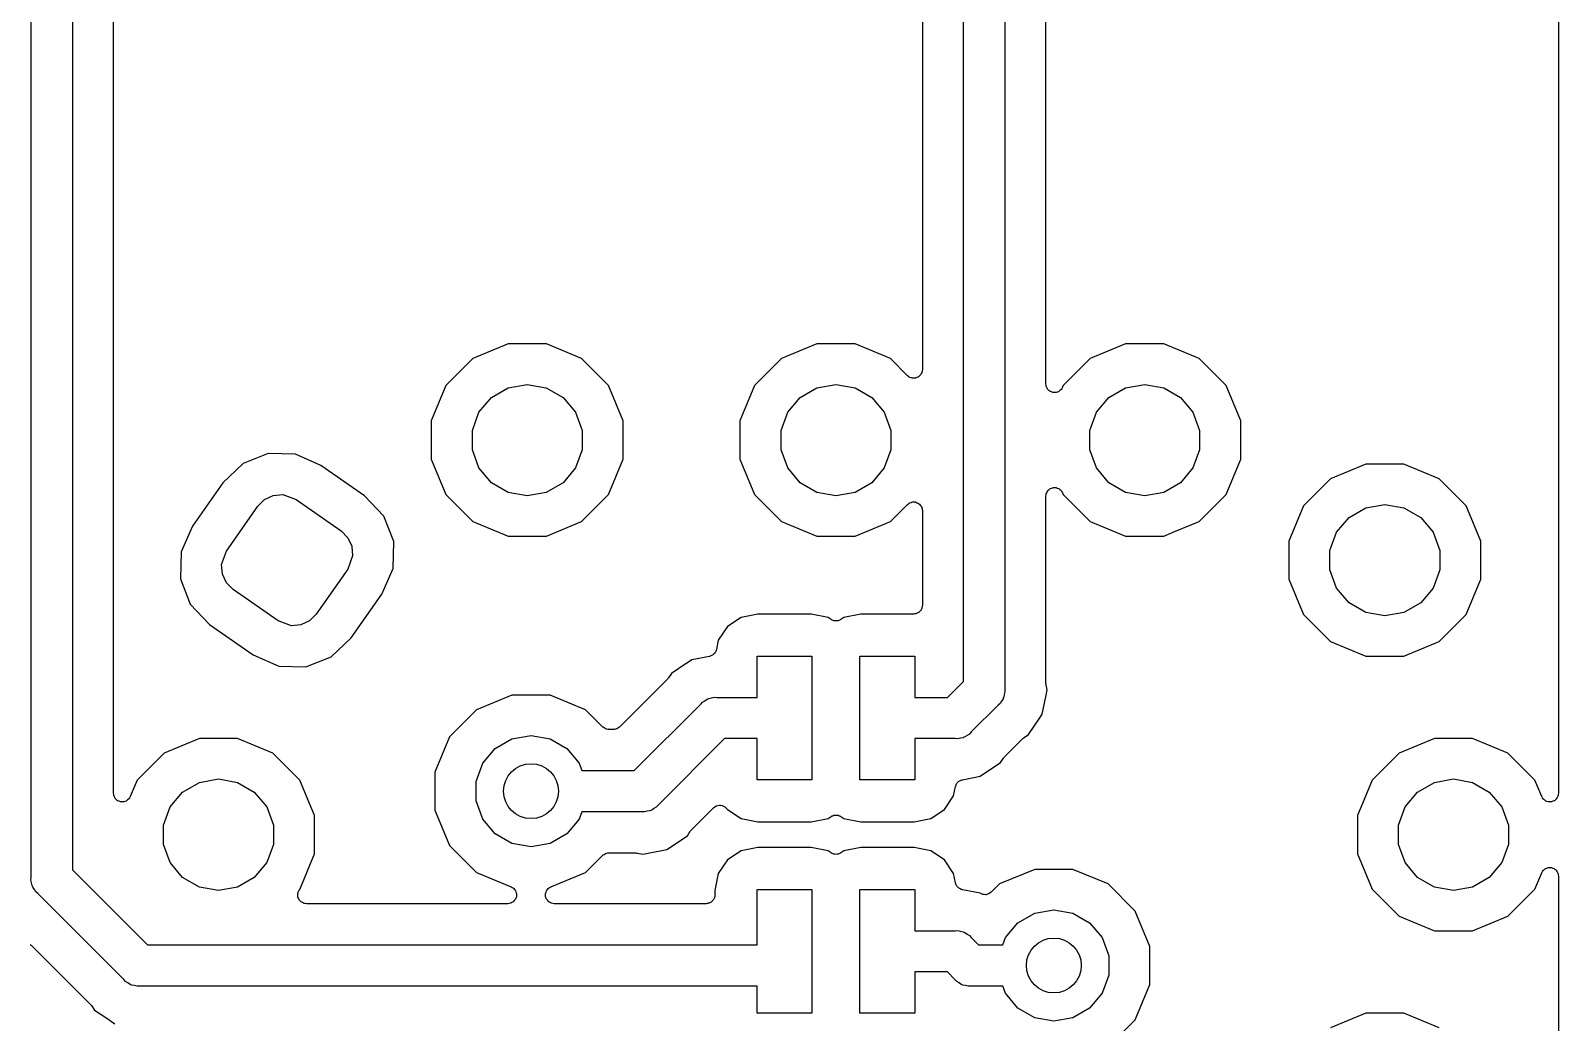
# Model space of a CAD drawing. Extents: x 64 to 244, y -149 to -41.
# Drawn here: x 82.88 to 105.14, y -139.26 to -124.81 of the extents above; entities that cross this region are included whole.
import ezdxf

# ---------------------------------------------------------------- set-up
doc = ezdxf.new("R2010")
doc.units = 0
doc.header["$MEASUREMENT"] = 0
doc.layers.add('BLACK', color=7, linetype='CONTINUOUS')

msp = doc.modelspace()

# ---------------------------------------------------------------- linework, layer by layer
at = {"layer": 'BLACK', "linetype": 'CONTINUOUS'}
for p, q in [((82.885, -137.147), (82.885, -115.671)), ((83.485, -115.997), (83.485, -137.036)), ((84.085, -135.922), (84.085, -116.724)), ((96.474, -134.292), (96.474, -118.504)), ((97.074, -118.615), (97.074, -134.403)), ((97.674, -129.957), (97.674, -120.233)), ((95.874, -120.443), (95.874, -129.747)), ((105.145, -123.053), (105.145, -135.922)), ((89.8365, -129.375), (89.322, -129.588)), ((90.3935, -129.375), (89.8365, -129.375)), ((90.908, -129.588), (90.3935, -129.375)), ((94.3365, -129.375), (93.822, -129.588)), ((94.8935, -129.375), (94.3365, -129.375)), ((95.408, -129.588), (94.8935, -129.375)), ((98.8365, -129.375), (98.322, -129.588)), ((99.3935, -129.375), (98.8365, -129.375)), ((99.908, -129.588), (99.3935, -129.375)), ((89.322, -129.588), (88.9281, -129.982)), ((91.3019, -129.982), (90.908, -129.588)), ((93.822, -129.588), (93.4281, -129.982)), ((95.6572, -129.837), (95.408, -129.588)), ((98.322, -129.588), (97.9281, -129.982)), ((100.302, -129.982), (99.908, -129.588)), ((95.8471, -129.824), (95.8443, -129.829)), ((95.851, -129.82), (95.8471, -129.824)), ((95.858, -129.805), (95.851, -129.82)), ((95.8663, -129.791), (95.858, -129.805)), ((95.8673, -129.785), (95.8663, -129.791)), ((95.8697, -129.78), (95.8673, -129.785)), ((95.8711, -129.764), (95.8697, -129.78)), ((95.874, -129.747), (95.8711, -129.764)), ((88.9281, -129.982), (88.715, -130.497)), ((89.5928, -130.153), (89.8372, -130.012)), ((89.8372, -130.012), (90.115, -129.963)), ((90.115, -129.963), (90.3928, -130.012)), ((90.3928, -130.012), (90.6372, -130.153)), ((91.515, -130.497), (91.3019, -129.982)), ((93.4281, -129.982), (93.215, -130.497)), ((94.0928, -130.153), (94.3372, -130.012)), ((94.3372, -130.012), (94.615, -129.963)), ((94.615, -129.963), (94.8928, -130.012)), ((94.8928, -130.012), (95.1372, -130.153)), ((95.6708, -129.847), (95.6572, -129.837)), ((95.6835, -129.857), (95.6708, -129.847)), ((95.6888, -129.859), (95.6835, -129.857)), ((95.6933, -129.863), (95.6888, -129.859)), ((95.7094, -129.867), (95.6933, -129.863)), ((95.7249, -129.873), (95.7094, -129.867)), ((95.7305, -129.873), (95.7249, -129.873)), ((95.7359, -129.874), (95.7305, -129.873)), ((95.7525, -129.873), (95.7359, -129.874)), ((95.7691, -129.873), (95.7525, -129.873)), ((95.7743, -129.871), (95.7691, -129.873)), ((95.7799, -129.87), (95.7743, -129.871)), ((95.7949, -129.863), (95.7799, -129.87)), ((95.8105, -129.857), (95.7949, -129.863)), ((95.8148, -129.854), (95.8105, -129.857)), ((95.8198, -129.852), (95.8148, -129.854)), ((95.8316, -129.84), (95.8198, -129.852)), ((95.8443, -129.829), (95.8316, -129.84)), ((97.6774, -129.976), (97.674, -129.957)), ((97.6799, -129.995), (97.6774, -129.976)), ((97.6812, -129.998), (97.6799, -129.995)), ((97.6817, -130), (97.6812, -129.998)), ((97.6913, -130.017), (97.6817, -130)), ((97.7002, -130.034), (97.6913, -130.017)), ((97.7023, -130.036), (97.7002, -130.034)), ((97.7037, -130.039), (97.7023, -130.036)), ((97.7185, -130.051), (97.7037, -130.039)), ((97.8946, -130.043), (97.8793, -130.055)), ((97.8961, -130.04), (97.8946, -130.043)), ((97.8983, -130.039), (97.8961, -130.04)), ((97.908, -130.022), (97.8983, -130.039)), ((97.9183, -130.006), (97.908, -130.022)), ((97.9281, -129.982), (97.9183, -130.006)), ((98.5928, -130.153), (98.8372, -130.012)), ((98.8372, -130.012), (99.115, -129.963)), ((99.115, -129.963), (99.3928, -130.012)), ((99.3928, -130.012), (99.6372, -130.153)), ((100.515, -130.497), (100.302, -129.982)), ((89.4115, -130.369), (89.5928, -130.153)), ((90.6372, -130.153), (90.8185, -130.369)), ((93.9115, -130.369), (94.0928, -130.153)), ((95.1372, -130.153), (95.3185, -130.369)), ((97.7328, -130.064), (97.7185, -130.051)), ((97.7354, -130.065), (97.7328, -130.064)), ((97.7375, -130.067), (97.7354, -130.065)), ((97.7557, -130.074), (97.7375, -130.067)), ((97.7735, -130.081), (97.7557, -130.074)), ((97.7763, -130.081), (97.7735, -130.081)), ((97.7789, -130.082), (97.7763, -130.081)), ((97.7983, -130.082), (97.7789, -130.082)), ((97.8176, -130.083), (97.7983, -130.082)), ((97.8202, -130.082), (97.8176, -130.083)), ((97.8231, -130.082), (97.8202, -130.082)), ((97.8412, -130.075), (97.8231, -130.082)), ((97.8596, -130.07), (97.8412, -130.075)), ((97.8619, -130.068), (97.8596, -130.07)), ((97.8645, -130.067), (97.8619, -130.068)), ((97.8793, -130.055), (97.8645, -130.067)), ((98.4115, -130.369), (98.5928, -130.153)), ((99.6372, -130.153), (99.8185, -130.369)), ((89.315, -130.634), (89.4115, -130.369)), ((90.8185, -130.369), (90.915, -130.634)), ((93.815, -130.634), (93.9115, -130.369)), ((95.3185, -130.369), (95.415, -130.634)), ((98.315, -130.634), (98.4115, -130.369)), ((99.8185, -130.369), (99.915, -130.634)), ((88.715, -130.497), (88.715, -131.053)), ((89.315, -130.916), (89.315, -130.634)), ((90.915, -130.634), (90.915, -130.916)), ((91.515, -131.053), (91.515, -130.497)), ((93.215, -130.497), (93.215, -131.053)), ((93.815, -130.916), (93.815, -130.634)), ((95.415, -130.634), (95.415, -130.916)), ((98.315, -130.916), (98.315, -130.634)), ((99.915, -130.634), (99.915, -130.916)), ((100.515, -131.053), (100.515, -130.497)), ((89.4115, -131.181), (89.315, -130.916)), ((90.915, -130.916), (90.8185, -131.181)), ((93.9115, -131.181), (93.815, -130.916)), ((95.415, -130.916), (95.3185, -131.181)), ((98.4115, -131.181), (98.315, -130.916)), ((99.915, -130.916), (99.8185, -131.181)), ((85.9732, -131.115), (85.6788, -131.396)), ((86.3411, -130.972), (85.9732, -131.115)), ((86.7358, -130.98), (86.3411, -130.972)), ((87.1088, -131.144), (86.7358, -130.98)), ((87.7436, -131.589), (87.1088, -131.144)), ((88.715, -131.053), (88.9281, -131.568)), ((91.3019, -131.568), (91.515, -131.053)), ((93.215, -131.053), (93.4281, -131.568)), ((100.302, -131.568), (100.515, -131.053)), ((102.337, -131.125), (101.822, -131.338)), ((102.893, -131.125), (102.337, -131.125)), ((103.408, -131.338), (102.893, -131.125)), ((89.5928, -131.397), (89.4115, -131.181)), ((90.8185, -131.181), (90.6372, -131.397)), ((94.0928, -131.397), (93.9115, -131.181)), ((95.3185, -131.181), (95.1372, -131.397)), ((98.5928, -131.397), (98.4115, -131.181)), ((99.8185, -131.181), (99.6372, -131.397)), ((101.822, -131.338), (101.428, -131.732)), ((103.802, -131.732), (103.408, -131.338)), ((85.6788, -131.396), (85.2343, -132.031)), ((86.2873, -131.64), (86.4132, -131.582)), ((86.4132, -131.582), (86.5516, -131.569)), ((86.5516, -131.569), (86.7462, -131.64)), ((88.0254, -131.883), (87.7436, -131.589)), ((88.9281, -131.568), (89.322, -131.962)), ((89.8372, -131.538), (89.5928, -131.397)), ((90.115, -131.587), (89.8372, -131.538)), ((90.3928, -131.538), (90.115, -131.587)), ((90.6372, -131.397), (90.3928, -131.538)), ((90.908, -131.962), (91.3019, -131.568)), ((93.4281, -131.568), (93.822, -131.962)), ((94.3372, -131.538), (94.0928, -131.397)), ((94.615, -131.587), (94.3372, -131.538)), ((94.8928, -131.538), (94.615, -131.587)), ((95.1372, -131.397), (94.8928, -131.538)), ((97.674, -131.593), (97.6774, -131.574)), ((97.674, -134.315), (97.674, -131.593)), ((97.6774, -131.574), (97.6799, -131.555)), ((97.6799, -131.555), (97.6812, -131.552)), ((97.6812, -131.552), (97.6817, -131.55)), ((97.6817, -131.55), (97.6913, -131.533)), ((97.6913, -131.533), (97.7002, -131.516)), ((97.7002, -131.516), (97.7023, -131.514)), ((97.7023, -131.514), (97.7037, -131.511)), ((97.7037, -131.511), (97.7185, -131.499)), ((97.7185, -131.499), (97.7328, -131.486)), ((97.7328, -131.486), (97.7354, -131.485)), ((97.7354, -131.485), (97.7375, -131.483)), ((97.7375, -131.483), (97.7557, -131.476)), ((97.7557, -131.476), (97.7735, -131.469)), ((97.7735, -131.469), (97.7763, -131.469)), ((97.7763, -131.469), (97.7789, -131.468)), ((97.7789, -131.468), (97.7983, -131.468)), ((97.7983, -131.468), (97.8176, -131.467)), ((97.8176, -131.467), (97.8202, -131.468)), ((97.8202, -131.468), (97.8231, -131.468)), ((97.8231, -131.468), (97.8412, -131.475)), ((97.8412, -131.475), (97.8596, -131.48)), ((97.8596, -131.48), (97.8619, -131.482)), ((97.8619, -131.482), (97.8645, -131.483)), ((97.8645, -131.483), (97.8793, -131.495)), ((97.8793, -131.495), (97.8946, -131.507)), ((97.8946, -131.507), (97.8961, -131.51)), ((97.8961, -131.51), (97.8983, -131.511)), ((97.8983, -131.511), (97.908, -131.528)), ((97.908, -131.528), (97.9183, -131.544)), ((97.9183, -131.544), (97.9281, -131.568)), ((97.9281, -131.568), (98.322, -131.962)), ((98.8372, -131.538), (98.5928, -131.397)), ((99.115, -131.587), (98.8372, -131.538)), ((99.3928, -131.538), (99.115, -131.587)), ((99.6372, -131.397), (99.3928, -131.538)), ((99.908, -131.962), (100.302, -131.568)), ((85.7302, -132.394), (86.1891, -131.738)), ((86.1891, -131.738), (86.2873, -131.64)), ((86.7462, -131.64), (87.4015, -132.099)), ((95.408, -131.962), (95.6572, -131.713)), ((95.6572, -131.713), (95.6708, -131.703)), ((95.6708, -131.703), (95.6835, -131.693)), ((95.6835, -131.693), (95.6888, -131.691)), ((95.6888, -131.691), (95.6933, -131.687)), ((95.6933, -131.687), (95.7094, -131.683)), ((95.7094, -131.683), (95.7249, -131.677)), ((95.7249, -131.677), (95.7305, -131.677)), ((95.7305, -131.677), (95.7359, -131.676)), ((95.7359, -131.676), (95.7525, -131.677)), ((95.7525, -131.677), (95.7691, -131.677)), ((95.7691, -131.677), (95.7743, -131.679)), ((95.7743, -131.679), (95.7799, -131.68)), ((95.7799, -131.68), (95.7949, -131.687)), ((95.7949, -131.687), (95.8105, -131.693)), ((95.8105, -131.693), (95.8148, -131.696)), ((95.8148, -131.696), (95.8198, -131.698)), ((95.8198, -131.698), (95.8316, -131.71)), ((95.8316, -131.71), (95.8443, -131.721)), ((95.8443, -131.721), (95.8471, -131.726)), ((95.8471, -131.726), (95.851, -131.73)), ((95.851, -131.73), (95.858, -131.745)), ((95.858, -131.745), (95.8663, -131.759)), ((95.8663, -131.759), (95.8673, -131.765)), ((95.8673, -131.765), (95.8697, -131.77)), ((95.8697, -131.77), (95.8711, -131.786)), ((95.8711, -131.786), (95.874, -131.803)), ((95.874, -131.803), (95.874, -133.184)), ((101.428, -131.732), (101.215, -132.247)), ((102.093, -131.903), (102.337, -131.762)), ((102.337, -131.762), (102.615, -131.713)), ((102.615, -131.713), (102.893, -131.762)), ((102.893, -131.762), (103.137, -131.903)), ((104.015, -132.247), (103.802, -131.732)), ((85.2343, -132.031), (85.0701, -132.404)), ((88.1685, -132.251), (88.0254, -131.883)), ((89.322, -131.962), (89.8365, -132.175)), ((90.3935, -132.175), (90.908, -131.962)), ((93.822, -131.962), (94.3365, -132.175)), ((94.8935, -132.175), (95.408, -131.962)), ((98.322, -131.962), (98.8365, -132.175)), ((99.5651, -132.104), (99.908, -131.962)), ((101.911, -132.119), (102.093, -131.903)), ((103.137, -131.903), (103.319, -132.119)), ((87.4015, -132.099), (87.4998, -132.197)), ((87.4998, -132.197), (87.5585, -132.323)), ((88.1599, -132.646), (88.1685, -132.251)), ((89.8365, -132.175), (90.3935, -132.175)), ((94.3365, -132.175), (94.8935, -132.175)), ((98.8365, -132.175), (99.3935, -132.175)), ((99.3935, -132.175), (99.5651, -132.104)), ((101.215, -132.247), (101.215, -132.803)), ((101.815, -132.384), (101.911, -132.119)), ((103.319, -132.119), (103.415, -132.384)), ((104.015, -132.803), (104.015, -132.247)), ((85.0701, -132.404), (85.0615, -132.799)), ((85.6594, -132.588), (85.7302, -132.394)), ((87.5706, -132.462), (87.4998, -132.656)), ((87.5585, -132.323), (87.5706, -132.462)), ((101.815, -132.666), (101.815, -132.384)), ((103.415, -132.384), (103.415, -132.666)), ((85.6715, -132.727), (85.6594, -132.588)), ((87.4998, -132.656), (87.0409, -133.312)), ((87.9957, -133.019), (88.1599, -132.646)), ((101.911, -132.931), (101.815, -132.666)), ((103.415, -132.666), (103.319, -132.931)), ((85.0615, -132.799), (85.2046, -133.167)), ((85.7302, -132.853), (85.6715, -132.727)), ((85.8285, -132.951), (85.7302, -132.853)), ((101.215, -132.803), (101.428, -133.318)), ((102.093, -133.147), (101.911, -132.931)), ((103.319, -132.931), (103.137, -133.147)), ((103.802, -133.318), (104.015, -132.803)), ((85.2046, -133.167), (85.4864, -133.461)), ((86.4838, -133.41), (85.8285, -132.951)), ((87.5512, -133.654), (87.9957, -133.019)), ((102.337, -133.288), (102.093, -133.147)), ((103.137, -133.147), (102.893, -133.288)), ((87.0409, -133.312), (86.9427, -133.41)), ((93.2309, -133.36), (93.0324, -133.492)), ((93.4775, -133.311), (93.2309, -133.36)), ((94.2525, -133.311), (93.4775, -133.311)), ((94.4991, -133.36), (94.2525, -133.311)), ((94.5444, -133.39), (94.4991, -133.36)), ((94.5521, -133.393), (94.5444, -133.39)), ((94.6856, -133.39), (94.6779, -133.393)), ((94.7309, -133.36), (94.6856, -133.39)), ((94.9775, -133.311), (94.7309, -133.36)), ((95.747, -133.311), (94.9775, -133.311)), ((95.7579, -133.309), (95.747, -133.311)), ((95.7691, -133.309), (95.7579, -133.309)), ((95.7795, -133.305), (95.7691, -133.309)), ((95.7904, -133.303), (95.7795, -133.305)), ((95.8001, -133.298), (95.7904, -133.303)), ((95.8105, -133.294), (95.8001, -133.298)), ((95.819, -133.287), (95.8105, -133.294)), ((95.8286, -133.281), (95.819, -133.287)), ((95.8358, -133.273), (95.8286, -133.281)), ((95.8443, -133.265), (95.8358, -133.273)), ((95.8498, -133.256), (95.8443, -133.265)), ((95.857, -133.247), (95.8498, -133.256)), ((95.8608, -133.237), (95.857, -133.247)), ((95.8663, -133.227), (95.8608, -133.237)), ((95.8683, -133.216), (95.8663, -133.227)), ((95.8721, -133.206), (95.8683, -133.216)), ((95.874, -133.184), (95.8721, -133.195)), ((95.8721, -133.195), (95.8721, -133.206)), ((101.428, -133.318), (101.822, -133.712)), ((102.615, -133.337), (102.337, -133.288)), ((102.893, -133.288), (102.615, -133.337)), ((103.408, -133.712), (103.802, -133.318)), ((85.4864, -133.461), (86.1212, -133.906)), ((86.6784, -133.481), (86.4838, -133.41)), ((86.8168, -133.468), (86.6784, -133.481)), ((86.9427, -133.41), (86.8168, -133.468)), ((93.0324, -133.492), (92.8998, -133.691)), ((94.5588, -133.398), (94.5521, -133.393)), ((94.5721, -133.402), (94.5588, -133.398)), ((94.5848, -133.408), (94.5721, -133.402)), ((94.5932, -133.408), (94.5848, -133.408)), ((94.6012, -133.411), (94.5932, -133.408)), ((94.615, -133.41), (94.6012, -133.411)), ((94.6288, -133.411), (94.615, -133.41)), ((94.6368, -133.408), (94.6288, -133.411)), ((94.6452, -133.408), (94.6368, -133.408)), ((94.6579, -133.402), (94.6452, -133.408)), ((94.6712, -133.398), (94.6579, -133.402)), ((94.6779, -133.393), (94.6712, -133.398)), ((87.2568, -133.935), (87.5512, -133.654)), ((92.8699, -133.834), (92.8687, -133.842)), ((92.873, -133.826), (92.8699, -133.834)), ((92.8998, -133.691), (92.873, -133.826)), ((101.822, -133.712), (102.337, -133.925)), ((102.893, -133.925), (103.408, -133.712)), ((86.1212, -133.906), (86.4942, -134.07)), ((86.8889, -134.078), (87.2568, -133.935)), ((92.4339, -134.031), (92.2161, -134.176)), ((92.434, -134.031), (92.4339, -134.031)), ((92.5138, -133.977), (92.434, -134.031)), ((92.7732, -133.926), (92.5138, -133.977)), ((92.781, -133.923), (92.7732, -133.926)), ((92.7892, -133.921), (92.781, -133.923)), ((92.8014, -133.915), (92.7892, -133.921)), ((92.8143, -133.91), (92.8014, -133.915)), ((92.8206, -133.904), (92.8143, -133.91)), ((92.8279, -133.9), (92.8206, -133.904)), ((92.837, -133.89), (92.8279, -133.9)), ((92.8475, -133.881), (92.837, -133.89)), ((92.8515, -133.873), (92.8475, -133.881)), ((92.857, -133.867), (92.8515, -133.873)), ((92.862, -133.854), (92.857, -133.867)), ((92.8687, -133.842), (92.862, -133.854)), ((93.465, -134.525), (93.465, -133.925)), ((93.465, -133.925), (94.265, -133.925)), ((94.265, -133.925), (94.265, -135.725)), ((94.965, -135.725), (94.965, -133.925)), ((94.965, -133.925), (95.765, -133.925)), ((95.765, -133.925), (95.765, -134.525)), ((102.337, -133.925), (102.893, -133.925)), ((86.4942, -134.07), (86.8889, -134.078)), ((92.1571, -134.26), (91.4644, -134.953)), ((92.1642, -134.25), (92.1571, -134.26)), ((92.1729, -134.241), (92.1642, -134.25)), ((92.2161, -134.176), (92.1729, -134.241)), ((89.8915, -134.49), (89.377, -134.703)), ((90.4485, -134.49), (89.8915, -134.49)), ((90.963, -134.703), (90.4485, -134.49)), ((96.2407, -134.525), (96.474, -134.292)), ((97.0672, -134.481), (97.0603, -134.52)), ((97.0775, -134.443), (97.0672, -134.481)), ((97.074, -134.403), (97.0775, -134.443)), ((97.6218, -134.767), (97.6764, -134.492)), ((97.6762, -134.327), (97.674, -134.315)), ((97.6764, -134.34), (97.6762, -134.327)), ((97.6916, -134.416), (97.6764, -134.34)), ((97.6764, -134.492), (97.6916, -134.416)), ((97.6764, -134.492), (97.6764, -134.492)), ((89.377, -134.703), (88.9831, -135.097)), ((91.2127, -134.953), (90.963, -134.703)), ((91.6757, -135.59), (92.6436, -134.622)), ((92.6436, -134.622), (92.6692, -134.592)), ((92.6692, -134.592), (92.7037, -134.572)), ((92.7037, -134.572), (92.7363, -134.549)), ((92.7363, -134.549), (92.7492, -134.545)), ((92.7492, -134.545), (92.7608, -134.539)), ((92.7608, -134.539), (92.8, -134.532)), ((92.8, -134.532), (92.8384, -134.522)), ((92.8384, -134.522), (92.8781, -134.525)), ((92.8781, -134.525), (93.465, -134.525)), ((95.765, -134.525), (96.2407, -134.525)), ((96.9769, -134.637), (96.5864, -135.028)), ((97.0074, -134.612), (96.9769, -134.637)), ((97.0273, -134.577), (97.0074, -134.612)), ((97.0501, -134.545), (97.0273, -134.577)), ((97.0536, -134.532), (97.0501, -134.545)), ((97.0603, -134.52), (97.0536, -134.532)), ((97.4229, -135.065), (97.5867, -134.82)), ((97.5867, -134.82), (97.6218, -134.767)), ((85.3365, -135.125), (84.822, -135.338)), ((85.8935, -135.125), (85.3365, -135.125)), ((86.408, -135.338), (85.8935, -135.125)), ((88.9831, -135.097), (88.77, -135.612)), ((89.6478, -135.268), (89.8922, -135.127)), ((89.8922, -135.127), (90.17, -135.078)), ((90.17, -135.078), (90.4478, -135.127)), ((90.4478, -135.127), (90.6922, -135.268)), ((91.2173, -134.956), (91.2127, -134.953)), ((91.2209, -134.96), (91.2173, -134.956)), ((91.2352, -134.969), (91.2209, -134.96)), ((91.2488, -134.978), (91.2352, -134.969)), ((91.2542, -134.98), (91.2488, -134.978)), ((91.2591, -134.982), (91.2542, -134.98)), ((91.2754, -134.985), (91.2591, -134.982)), ((91.2914, -134.99), (91.2754, -134.985)), ((91.297, -134.989), (91.2914, -134.99)), ((91.3025, -134.99), (91.297, -134.989)), ((91.3746, -134.99), (91.3025, -134.99)), ((91.3801, -134.989), (91.3746, -134.99)), ((91.3857, -134.99), (91.3801, -134.989)), ((91.4017, -134.985), (91.3857, -134.99)), ((91.418, -134.982), (91.4017, -134.985)), ((91.4229, -134.98), (91.418, -134.982)), ((91.4283, -134.978), (91.4229, -134.98)), ((91.4419, -134.969), (91.4283, -134.978)), ((91.4562, -134.96), (91.4419, -134.969)), ((91.4598, -134.956), (91.4562, -134.96)), ((91.4644, -134.953), (91.4598, -134.956)), ((92.9893, -135.125), (92.0214, -136.093)), ((93.465, -135.125), (92.9893, -135.125)), ((93.465, -135.725), (93.465, -135.125)), ((96.3519, -135.125), (95.765, -135.125)), ((95.765, -135.125), (95.765, -135.725)), ((96.3915, -135.128), (96.3519, -135.125)), ((96.43, -135.118), (96.3915, -135.128)), ((96.4692, -135.111), (96.43, -135.118)), ((96.4808, -135.105), (96.4692, -135.111)), ((96.4937, -135.101), (96.4808, -135.105)), ((96.5263, -135.078), (96.4937, -135.101)), ((96.5608, -135.058), (96.5263, -135.078)), ((96.5864, -135.028), (96.5608, -135.058)), ((97.0729, -135.39), (97.3389, -135.124)), ((97.3389, -135.124), (97.3491, -135.117)), ((97.3491, -135.117), (97.3581, -135.108)), ((97.3581, -135.108), (97.4229, -135.065)), ((103.337, -135.125), (102.822, -135.338)), ((103.893, -135.125), (103.337, -135.125)), ((104.408, -135.338), (103.893, -135.125)), ((84.822, -135.338), (84.4281, -135.732)), ((86.8019, -135.732), (86.408, -135.338)), ((89.4665, -135.484), (89.6478, -135.268)), ((90.6922, -135.268), (90.8735, -135.484)), ((97.0658, -135.4), (97.0729, -135.39)), ((102.822, -135.338), (102.428, -135.732)), ((104.802, -135.732), (104.408, -135.338)), ((88.77, -135.612), (88.77, -136.168)), ((89.37, -135.749), (89.4665, -135.484)), ((90.8735, -135.484), (90.9122, -135.59)), ((90.9122, -135.59), (91.6757, -135.59)), ((96.7162, -135.673), (97.0139, -135.474)), ((97.0139, -135.474), (97.0571, -135.409)), ((97.0571, -135.409), (97.0658, -135.4)), ((84.4281, -135.732), (84.3293, -135.97)), ((85.0928, -135.903), (85.3372, -135.762)), ((85.3372, -135.762), (85.615, -135.713)), ((85.615, -135.713), (85.8928, -135.762)), ((85.8928, -135.762), (86.1372, -135.903)), ((87.015, -136.247), (86.8019, -135.732)), ((89.37, -136.031), (89.37, -135.749)), ((94.265, -135.725), (93.465, -135.725)), ((95.765, -135.725), (94.965, -135.725)), ((96.3302, -135.959), (96.357, -135.824)), ((96.357, -135.824), (96.3601, -135.816)), ((96.3601, -135.816), (96.3613, -135.808)), ((96.3613, -135.808), (96.368, -135.796)), ((96.368, -135.796), (96.373, -135.783)), ((96.373, -135.783), (96.3785, -135.777)), ((96.3785, -135.777), (96.3825, -135.769)), ((96.3825, -135.769), (96.393, -135.76)), ((96.393, -135.76), (96.4021, -135.75)), ((96.4021, -135.75), (96.4094, -135.746)), ((96.4094, -135.746), (96.4157, -135.74)), ((96.4157, -135.74), (96.4286, -135.735)), ((96.4286, -135.735), (96.4408, -135.729)), ((96.4408, -135.729), (96.449, -135.727)), ((96.449, -135.727), (96.4568, -135.724)), ((96.4568, -135.724), (96.7162, -135.673)), ((102.428, -135.732), (102.215, -136.247)), ((103.093, -135.903), (103.337, -135.762)), ((103.337, -135.762), (103.615, -135.713)), ((103.615, -135.713), (103.893, -135.762)), ((103.893, -135.762), (104.137, -135.903)), ((104.901, -135.97), (104.802, -135.732)), ((84.0884, -135.941), (84.085, -135.922)), ((84.0909, -135.96), (84.0884, -135.941)), ((84.0922, -135.963), (84.0909, -135.96)), ((84.0927, -135.965), (84.0922, -135.963)), ((84.1023, -135.982), (84.0927, -135.965)), ((84.1112, -135.999), (84.1023, -135.982)), ((84.1133, -136.001), (84.1112, -135.999)), ((84.1147, -136.004), (84.1133, -136.001)), ((84.1295, -136.016), (84.1147, -136.004)), ((84.1438, -136.029), (84.1295, -136.016)), ((84.1464, -136.03), (84.1438, -136.029)), ((84.1485, -136.032), (84.1464, -136.03)), ((84.1667, -136.038), (84.1485, -136.032)), ((84.1845, -136.046), (84.1667, -136.038)), ((84.1873, -136.046), (84.1845, -136.046)), ((84.1899, -136.047), (84.1873, -136.046)), ((84.2093, -136.047), (84.1899, -136.047)), ((84.2286, -136.048), (84.2093, -136.047)), ((84.2312, -136.047), (84.2286, -136.048)), ((84.2341, -136.047), (84.2312, -136.047)), ((84.2522, -136.04), (84.2341, -136.047)), ((84.2706, -136.035), (84.2522, -136.04)), ((84.2729, -136.033), (84.2706, -136.035)), ((84.2755, -136.032), (84.2729, -136.033)), ((84.2903, -136.019), (84.2755, -136.032)), ((84.3056, -136.008), (84.2903, -136.019)), ((84.3071, -136.005), (84.3056, -136.008)), ((84.3093, -136.004), (84.3071, -136.005)), ((84.319, -135.987), (84.3093, -136.004)), ((84.3293, -135.97), (84.319, -135.987)), ((84.9115, -136.119), (85.0928, -135.903)), ((86.1372, -135.903), (86.3185, -136.119)), ((89.4665, -136.296), (89.37, -136.031)), ((96.1976, -136.158), (96.3302, -135.959)), ((102.911, -136.119), (103.093, -135.903)), ((104.137, -135.903), (104.319, -136.119)), ((104.911, -135.987), (104.901, -135.97)), ((104.921, -136.004), (104.911, -135.987)), ((104.923, -136.005), (104.921, -136.004)), ((104.924, -136.008), (104.923, -136.005)), ((104.94, -136.019), (104.924, -136.008)), ((104.955, -136.032), (104.94, -136.019)), ((104.957, -136.033), (104.955, -136.032)), ((104.959, -136.035), (104.957, -136.033)), ((104.978, -136.04), (104.959, -136.035)), ((104.996, -136.047), (104.978, -136.04)), ((104.999, -136.047), (104.996, -136.047)), ((105.001, -136.048), (104.999, -136.047)), ((105.021, -136.047), (105.001, -136.048)), ((105.04, -136.047), (105.021, -136.047)), ((105.043, -136.046), (105.04, -136.047)), ((105.045, -136.046), (105.043, -136.046)), ((105.063, -136.038), (105.045, -136.046)), ((105.082, -136.032), (105.063, -136.038)), ((105.084, -136.03), (105.082, -136.032)), ((105.086, -136.029), (105.084, -136.03)), ((105.1, -136.016), (105.086, -136.029)), ((105.115, -136.004), (105.1, -136.016)), ((105.117, -136.001), (105.115, -136.004)), ((105.119, -135.999), (105.117, -136.001)), ((105.128, -135.982), (105.119, -135.999)), ((105.137, -135.965), (105.128, -135.982)), ((105.138, -135.963), (105.137, -135.965)), ((105.139, -135.96), (105.138, -135.963)), ((105.142, -135.941), (105.139, -135.96)), ((105.145, -135.922), (105.142, -135.941)), ((84.815, -136.384), (84.9115, -136.119)), ((86.3185, -136.119), (86.415, -136.384)), ((87.015, -136.803), (87.015, -136.247)), ((88.77, -136.168), (88.9831, -136.683)), ((90.9122, -136.19), (90.8735, -136.296)), ((91.7869, -136.19), (90.9122, -136.19)), ((91.8265, -136.193), (91.7869, -136.19)), ((91.865, -136.183), (91.8265, -136.193)), ((91.9042, -136.176), (91.865, -136.183)), ((91.9158, -136.17), (91.9042, -136.176)), ((91.9287, -136.166), (91.9158, -136.17)), ((91.9613, -136.143), (91.9287, -136.166)), ((91.9958, -136.123), (91.9613, -136.143)), ((92.0214, -136.093), (91.9958, -136.123)), ((92.5079, -136.455), (92.832, -136.131)), ((92.832, -136.131), (92.8331, -136.13)), ((92.8331, -136.13), (92.834, -136.129)), ((92.834, -136.129), (92.8512, -136.117)), ((92.8512, -136.117), (92.8681, -136.106)), ((92.8681, -136.106), (92.8695, -136.105)), ((92.8695, -136.105), (92.8706, -136.104)), ((92.8706, -136.104), (92.8907, -136.099)), ((92.8907, -136.099), (92.9107, -136.094)), ((92.9107, -136.094), (92.9121, -136.094)), ((92.9121, -136.094), (92.9135, -136.094)), ((92.9135, -136.094), (92.9341, -136.096)), ((92.9341, -136.096), (92.9547, -136.098)), ((92.9547, -136.098), (92.9559, -136.099)), ((92.9559, -136.099), (92.9573, -136.099)), ((92.9573, -136.099), (92.9759, -136.108)), ((92.9759, -136.108), (92.9946, -136.117)), ((92.9946, -136.117), (92.9956, -136.118)), ((92.9956, -136.118), (92.9969, -136.118)), ((92.9969, -136.118), (93.0112, -136.133)), ((93.0112, -136.133), (93.0258, -136.148)), ((93.0258, -136.148), (93.0264, -136.149)), ((93.0264, -136.149), (93.0274, -136.15)), ((93.0274, -136.15), (93.0324, -136.158)), ((93.0324, -136.158), (93.2309, -136.29)), ((94.4991, -136.29), (94.5444, -136.26)), ((94.5444, -136.26), (94.5521, -136.257)), ((94.5521, -136.257), (94.5588, -136.252)), ((94.5588, -136.252), (94.5721, -136.248)), ((94.5721, -136.248), (94.5848, -136.242)), ((94.5848, -136.242), (94.5932, -136.242)), ((94.5932, -136.242), (94.6012, -136.239)), ((94.6012, -136.239), (94.615, -136.24)), ((94.615, -136.24), (94.6288, -136.239)), ((94.6288, -136.239), (94.6368, -136.242)), ((94.6368, -136.242), (94.6452, -136.242)), ((94.6452, -136.242), (94.6579, -136.248)), ((94.6579, -136.248), (94.6712, -136.252)), ((94.6712, -136.252), (94.6779, -136.257)), ((94.6779, -136.257), (94.6856, -136.26)), ((94.6856, -136.26), (94.7309, -136.29)), ((95.9991, -136.29), (96.1976, -136.158)), ((102.215, -136.247), (102.215, -136.803)), ((102.815, -136.384), (102.911, -136.119)), ((104.319, -136.119), (104.415, -136.384)), ((84.815, -136.666), (84.815, -136.384)), ((86.415, -136.384), (86.415, -136.666)), ((89.6478, -136.512), (89.4665, -136.296)), ((90.8735, -136.296), (90.6922, -136.512)), ((92.4489, -136.539), (92.4921, -136.474)), ((92.4921, -136.474), (92.5008, -136.465)), ((92.5008, -136.465), (92.5079, -136.455)), ((93.2309, -136.29), (93.4775, -136.339)), ((93.4775, -136.339), (94.2525, -136.339)), ((94.2525, -136.339), (94.4991, -136.29)), ((94.7309, -136.29), (94.9775, -136.339)), ((94.9775, -136.339), (95.7525, -136.339)), ((95.7525, -136.339), (95.9991, -136.29)), ((102.815, -136.666), (102.815, -136.384)), ((104.415, -136.384), (104.415, -136.666)), ((84.9115, -136.931), (84.815, -136.666)), ((86.415, -136.666), (86.3185, -136.931)), ((88.9831, -136.683), (89.377, -137.077)), ((89.8922, -136.653), (89.6478, -136.512)), ((90.17, -136.702), (89.8922, -136.653)), ((90.4478, -136.653), (90.17, -136.702)), ((90.6922, -136.512), (90.4478, -136.653)), ((92.1512, -136.738), (92.4489, -136.539)), ((93.4775, -136.711), (93.2309, -136.76)), ((94.2525, -136.711), (93.4775, -136.711)), ((94.4991, -136.76), (94.2525, -136.711)), ((94.9775, -136.711), (94.7309, -136.76)), ((95.7525, -136.711), (94.9775, -136.711)), ((95.9991, -136.76), (95.7525, -136.711)), ((102.911, -136.931), (102.815, -136.666)), ((104.415, -136.666), (104.319, -136.931)), ((85.0928, -137.147), (84.9115, -136.931)), ((86.3185, -136.931), (86.1372, -137.147)), ((86.7998, -137.323), (87.015, -136.803)), ((90.963, -137.077), (91.2127, -136.827)), ((91.2127, -136.827), (91.2173, -136.824)), ((91.2173, -136.824), (91.2209, -136.82)), ((91.2209, -136.82), (91.2352, -136.811)), ((91.2352, -136.811), (91.2488, -136.802)), ((91.2488, -136.802), (91.2542, -136.8)), ((91.2542, -136.8), (91.2591, -136.798)), ((91.2591, -136.798), (91.2754, -136.795)), ((91.2754, -136.795), (91.2914, -136.79)), ((91.2914, -136.79), (91.297, -136.791)), ((91.297, -136.791), (91.3025, -136.79)), ((91.3025, -136.79), (91.6989, -136.79)), ((91.6989, -136.79), (91.7111, -136.792)), ((91.7111, -136.792), (91.7236, -136.792)), ((91.7236, -136.792), (91.8, -136.808)), ((91.8, -136.808), (91.8764, -136.792)), ((91.8764, -136.792), (92.1512, -136.738)), ((91.8764, -136.792), (91.8764, -136.792)), ((93.0324, -136.892), (92.8998, -137.091)), ((93.2309, -136.76), (93.0324, -136.892)), ((94.5444, -136.79), (94.4991, -136.76)), ((94.5521, -136.793), (94.5444, -136.79)), ((94.5588, -136.798), (94.5521, -136.793)), ((94.5721, -136.802), (94.5588, -136.798)), ((94.5848, -136.808), (94.5721, -136.802)), ((94.5932, -136.808), (94.5848, -136.808)), ((94.6012, -136.811), (94.5932, -136.808)), ((94.615, -136.81), (94.6012, -136.811)), ((94.6288, -136.811), (94.615, -136.81)), ((94.6368, -136.808), (94.6288, -136.811)), ((94.6452, -136.808), (94.6368, -136.808)), ((94.6579, -136.802), (94.6452, -136.808)), ((94.6712, -136.798), (94.6579, -136.802)), ((94.6779, -136.793), (94.6712, -136.798)), ((94.6856, -136.79), (94.6779, -136.793)), ((94.7309, -136.76), (94.6856, -136.79)), ((96.1976, -136.892), (95.9991, -136.76)), ((96.3302, -137.091), (96.1976, -136.892)), ((102.215, -136.803), (102.428, -137.318)), ((103.093, -137.147), (102.911, -136.931)), ((104.319, -136.931), (104.137, -137.147)), ((82.8815, -137.187), (82.885, -137.147)), ((83.485, -137.036), (84.5793, -138.13)), ((85.3372, -137.288), (85.0928, -137.147)), ((86.1372, -137.147), (85.8928, -137.288)), ((89.377, -137.077), (89.8811, -137.286)), ((90.4589, -137.286), (90.963, -137.077)), ((92.8998, -137.091), (92.8508, -137.338)), ((96.357, -137.226), (96.3302, -137.091)), ((97.5115, -137.03), (96.997, -137.243)), ((98.0685, -137.03), (97.5115, -137.03)), ((98.583, -137.243), (98.0685, -137.03)), ((103.337, -137.288), (103.093, -137.147)), ((104.137, -137.147), (103.893, -137.288)), ((104.802, -137.318), (104.901, -137.079)), ((104.901, -137.079), (104.911, -137.063)), ((104.911, -137.063), (104.921, -137.046)), ((104.921, -137.046), (104.923, -137.045)), ((104.923, -137.045), (104.924, -137.042)), ((104.924, -137.042), (104.94, -137.031)), ((104.94, -137.031), (104.955, -137.018)), ((104.955, -137.018), (104.957, -137.017)), ((104.957, -137.017), (104.959, -137.015)), ((104.959, -137.015), (104.978, -137.01)), ((104.978, -137.01), (104.996, -137.003)), ((104.996, -137.003), (104.999, -137.003)), ((104.999, -137.003), (105.001, -137.002)), ((105.001, -137.002), (105.021, -137.003)), ((105.021, -137.003), (105.04, -137.003)), ((105.04, -137.003), (105.043, -137.004)), ((105.043, -137.004), (105.045, -137.004)), ((105.045, -137.004), (105.063, -137.012)), ((105.063, -137.012), (105.082, -137.018)), ((105.082, -137.018), (105.084, -137.02)), ((105.084, -137.02), (105.086, -137.021)), ((105.086, -137.021), (105.1, -137.034)), ((105.1, -137.034), (105.115, -137.046)), ((105.115, -137.046), (105.117, -137.049)), ((105.117, -137.049), (105.119, -137.051)), ((105.119, -137.051), (105.128, -137.068)), ((105.128, -137.068), (105.137, -137.085)), ((105.137, -137.085), (105.138, -137.087)), ((105.138, -137.087), (105.139, -137.09)), ((105.139, -137.09), (105.142, -137.109)), ((105.142, -137.109), (105.145, -137.128)), ((105.145, -137.128), (105.145, -146.187)), ((82.8918, -137.225), (82.8815, -137.187)), ((82.8987, -137.264), (82.8918, -137.225)), ((82.9054, -137.276), (82.8987, -137.264)), ((82.9089, -137.289), (82.9054, -137.276)), ((82.9317, -137.321), (82.9089, -137.289)), ((82.9516, -137.356), (82.9317, -137.321)), ((82.9821, -137.381), (82.9516, -137.356)), ((84.2336, -138.633), (82.9821, -137.381)), ((85.615, -137.337), (85.3372, -137.288)), ((85.8928, -137.288), (85.615, -137.337)), ((86.77, -137.392), (86.7714, -137.387)), ((86.7714, -137.408), (86.77, -137.392)), ((86.7714, -137.381), (86.7771, -137.365)), ((86.7714, -137.387), (86.7714, -137.381)), ((86.7771, -137.365), (86.7814, -137.349)), ((86.7814, -137.349), (86.7846, -137.345)), ((86.7846, -137.345), (86.7865, -137.339)), ((86.7865, -137.339), (86.7972, -137.327)), ((86.7972, -137.327), (86.7998, -137.323)), ((89.8811, -137.286), (89.8974, -137.296)), ((89.8974, -137.296), (89.9141, -137.306)), ((89.9141, -137.306), (89.9159, -137.308)), ((89.9159, -137.308), (89.9183, -137.309)), ((89.9183, -137.309), (89.93, -137.325)), ((89.93, -137.325), (89.9424, -137.339)), ((89.9424, -137.339), (89.9434, -137.342)), ((89.9434, -137.342), (89.9451, -137.344)), ((89.9451, -137.344), (89.9509, -137.363)), ((89.9509, -137.363), (89.9575, -137.381)), ((89.9575, -137.381), (89.9575, -137.384)), ((89.9575, -137.384), (89.9584, -137.386)), ((89.9584, -137.386), (89.9575, -137.406)), ((90.3816, -137.386), (90.3825, -137.384)), ((90.3825, -137.406), (90.3816, -137.386)), ((90.3825, -137.381), (90.3891, -137.363)), ((90.3825, -137.384), (90.3825, -137.381)), ((90.3891, -137.363), (90.3949, -137.344)), ((90.3949, -137.344), (90.3966, -137.342)), ((90.3966, -137.342), (90.3976, -137.339)), ((90.3976, -137.339), (90.41, -137.325)), ((90.41, -137.325), (90.4217, -137.309)), ((90.4217, -137.309), (90.4241, -137.308)), ((90.4241, -137.308), (90.4259, -137.306)), ((90.4259, -137.306), (90.4426, -137.296)), ((90.4426, -137.296), (90.4589, -137.286)), ((92.8508, -137.338), (92.8508, -137.403)), ((93.465, -138.13), (93.465, -137.325)), ((93.465, -137.325), (94.265, -137.325)), ((94.265, -137.325), (94.265, -139.125)), ((94.965, -139.125), (94.965, -137.325)), ((94.965, -137.325), (95.765, -137.325)), ((95.765, -137.325), (95.765, -137.925)), ((96.3601, -137.234), (96.357, -137.226)), ((96.3613, -137.242), (96.3601, -137.234)), ((96.368, -137.254), (96.3613, -137.242)), ((96.373, -137.267), (96.368, -137.254)), ((96.3785, -137.273), (96.373, -137.267)), ((96.3825, -137.281), (96.3785, -137.273)), ((96.393, -137.29), (96.3825, -137.281)), ((96.4021, -137.3), (96.393, -137.29)), ((96.4094, -137.304), (96.4021, -137.3)), ((96.4157, -137.31), (96.4094, -137.304)), ((96.4286, -137.315), (96.4157, -137.31)), ((96.4408, -137.321), (96.4286, -137.315)), ((96.449, -137.323), (96.4408, -137.321)), ((96.4568, -137.326), (96.449, -137.323)), ((96.7162, -137.377), (96.4568, -137.326)), ((96.7175, -137.378), (96.7162, -137.377)), ((96.7364, -137.386), (96.7175, -137.378)), ((96.7551, -137.395), (96.7364, -137.386)), ((96.7565, -137.395), (96.7551, -137.395)), ((96.7578, -137.396), (96.7565, -137.395)), ((96.7785, -137.397), (96.7578, -137.396)), ((96.7991, -137.399), (96.7785, -137.397)), ((96.8004, -137.399), (96.7991, -137.399)), ((96.8018, -137.399), (96.8004, -137.399)), ((96.8217, -137.393), (96.8018, -137.399)), ((96.8417, -137.388), (96.8217, -137.393)), ((96.8428, -137.387), (96.8417, -137.388)), ((96.8442, -137.386), (96.8428, -137.387)), ((96.8609, -137.374), (96.8442, -137.386)), ((96.8778, -137.362), (96.8609, -137.374)), ((96.997, -137.243), (96.8778, -137.362)), ((98.9769, -137.637), (98.583, -137.243)), ((102.428, -137.318), (102.822, -137.712)), ((103.615, -137.337), (103.337, -137.288)), ((103.893, -137.288), (103.615, -137.337)), ((104.408, -137.712), (104.802, -137.318)), ((86.7714, -137.425), (86.7714, -137.408)), ((86.7733, -137.43), (86.7714, -137.425)), ((86.7738, -137.436), (86.7733, -137.43)), ((86.7808, -137.451), (86.7738, -137.436)), ((86.7865, -137.466), (86.7808, -137.451)), ((86.7901, -137.471), (86.7865, -137.466)), ((86.7925, -137.476), (86.7901, -137.471)), ((86.8042, -137.488), (86.7925, -137.476)), ((86.8149, -137.5), (86.8042, -137.488)), ((86.8197, -137.503), (86.8149, -137.5)), ((86.8237, -137.507), (86.8197, -137.503)), ((86.8387, -137.514), (86.8237, -137.507)), ((86.8531, -137.522), (86.8387, -137.514)), ((86.8586, -137.523), (86.8531, -137.522)), ((86.8636, -137.526), (86.8586, -137.523)), ((86.8802, -137.527), (86.8636, -137.526)), ((86.8965, -137.53), (86.8802, -137.527)), ((89.8325, -137.53), (86.8965, -137.53)), ((89.8515, -137.527), (89.8325, -137.53)), ((89.8707, -137.524), (89.8515, -137.527)), ((89.8731, -137.523), (89.8707, -137.524)), ((89.8759, -137.522), (89.8731, -137.523)), ((89.8926, -137.513), (89.8759, -137.522)), ((89.9098, -137.504), (89.8926, -137.513)), ((89.9117, -137.502), (89.9098, -137.504)), ((89.9141, -137.5), (89.9117, -137.502)), ((89.9265, -137.485), (89.9141, -137.5)), ((89.9396, -137.471), (89.9265, -137.485)), ((89.9406, -137.469), (89.9396, -137.471)), ((89.9424, -137.466), (89.9406, -137.469)), ((89.9491, -137.448), (89.9424, -137.466)), ((89.9565, -137.43), (89.9491, -137.448)), ((89.9566, -137.428), (89.9565, -137.43)), ((89.9575, -137.425), (89.9566, -137.428)), ((89.9575, -137.406), (89.9575, -137.425)), ((90.3825, -137.425), (90.3825, -137.406)), ((90.3834, -137.428), (90.3825, -137.425)), ((90.3835, -137.43), (90.3834, -137.428)), ((90.3909, -137.448), (90.3835, -137.43)), ((90.3976, -137.466), (90.3909, -137.448)), ((90.3994, -137.469), (90.3976, -137.466)), ((90.4004, -137.471), (90.3994, -137.469)), ((90.4135, -137.485), (90.4004, -137.471)), ((90.4259, -137.5), (90.4135, -137.485)), ((90.4283, -137.502), (90.4259, -137.5)), ((90.4302, -137.504), (90.4283, -137.502)), ((90.4474, -137.513), (90.4302, -137.504)), ((90.4641, -137.522), (90.4474, -137.513)), ((90.4669, -137.523), (90.4641, -137.522)), ((90.4693, -137.524), (90.4669, -137.523)), ((90.4885, -137.527), (90.4693, -137.524)), ((90.5075, -137.53), (90.4885, -137.527)), ((92.7238, -137.53), (90.5075, -137.53)), ((92.7347, -137.528), (92.7238, -137.53)), ((92.7458, -137.528), (92.7347, -137.528)), ((92.7563, -137.524), (92.7458, -137.528)), ((92.7672, -137.522), (92.7563, -137.524)), ((92.7768, -137.517), (92.7672, -137.522)), ((92.7873, -137.513), (92.7768, -137.517)), ((92.7958, -137.506), (92.7873, -137.513)), ((92.8054, -137.5), (92.7958, -137.506)), ((92.8125, -137.492), (92.8054, -137.5)), ((92.821, -137.485), (92.8125, -137.492)), ((92.8266, -137.475), (92.821, -137.485)), ((92.8337, -137.466), (92.8266, -137.475)), ((92.8375, -137.456), (92.8337, -137.466)), ((92.8431, -137.446), (92.8375, -137.456)), ((92.845, -137.435), (92.8431, -137.446)), ((92.8488, -137.425), (92.845, -137.435)), ((92.8508, -137.403), (92.8488, -137.414)), ((92.8488, -137.414), (92.8488, -137.425)), ((97.5122, -137.667), (97.79, -137.618)), ((97.79, -137.618), (98.0678, -137.667)), ((97.0865, -138.024), (97.2678, -137.808)), ((97.2678, -137.808), (97.5122, -137.667)), ((98.0678, -137.667), (98.3122, -137.808)), ((98.3122, -137.808), (98.4935, -138.024)), ((99.19, -138.152), (98.9769, -137.637)), ((102.822, -137.712), (103.337, -137.925)), ((103.893, -137.925), (104.408, -137.712)), ((95.765, -137.925), (96.3519, -137.925)), ((96.3519, -137.925), (96.3915, -137.922)), ((96.3915, -137.922), (96.43, -137.932)), ((96.43, -137.932), (96.4692, -137.939)), ((96.4692, -137.939), (96.4808, -137.945)), ((96.4808, -137.945), (96.4937, -137.949)), ((96.4937, -137.949), (96.5263, -137.972)), ((96.5263, -137.972), (96.5608, -137.992)), ((96.5608, -137.992), (96.5864, -138.022)), ((96.5864, -138.022), (96.6943, -138.13)), ((97.0478, -138.13), (97.0865, -138.024)), ((98.4935, -138.024), (98.59, -138.289)), ((103.337, -137.925), (103.893, -137.925)), ((82.8705, -138.124), (82.8832, -138.135)), ((82.8832, -138.135), (82.8968, -138.145)), ((82.8968, -138.145), (83.7471, -138.995)), ((84.5793, -138.13), (93.465, -138.13)), ((96.6943, -138.13), (97.0478, -138.13)), ((98.59, -138.289), (98.59, -138.571)), ((99.19, -138.708), (99.19, -138.152)), ((84.2592, -138.663), (84.2336, -138.633)), ((84.2937, -138.683), (84.2592, -138.663)), ((84.3263, -138.706), (84.2937, -138.683)), ((84.3392, -138.71), (84.3263, -138.706)), ((84.3508, -138.716), (84.3392, -138.71)), ((84.39, -138.723), (84.3508, -138.716)), ((84.4284, -138.733), (84.39, -138.723)), ((84.4681, -138.73), (84.4284, -138.733)), ((93.465, -138.73), (84.4681, -138.73)), ((93.465, -139.125), (93.465, -138.73)), ((96.2407, -138.525), (95.765, -138.525)), ((95.765, -138.525), (95.765, -139.125)), ((96.3486, -138.633), (96.2407, -138.525)), ((96.3742, -138.663), (96.3486, -138.633)), ((96.4087, -138.683), (96.3742, -138.663)), ((96.4413, -138.706), (96.4087, -138.683)), ((96.4542, -138.71), (96.4413, -138.706)), ((96.4658, -138.716), (96.4542, -138.71)), ((96.505, -138.723), (96.4658, -138.716)), ((96.5434, -138.733), (96.505, -138.723)), ((96.5831, -138.73), (96.5434, -138.733)), ((97.0478, -138.73), (96.5831, -138.73)), ((97.0865, -138.836), (97.0478, -138.73)), ((98.59, -138.571), (98.4935, -138.836)), ((98.9769, -139.223), (99.19, -138.708)), ((97.2678, -139.052), (97.0865, -138.836)), ((98.4935, -138.836), (98.3122, -139.052)), ((83.7471, -138.995), (83.7542, -139.005)), ((83.7542, -139.005), (83.7629, -139.014)), ((83.7629, -139.014), (83.8061, -139.079)), ((83.8061, -139.079), (83.9715, -139.189)), ((94.265, -139.125), (93.465, -139.125)), ((95.765, -139.125), (94.965, -139.125)), ((97.5122, -139.193), (97.2678, -139.052)), ((98.3122, -139.052), (98.0678, -139.193)), ((102.337, -139.125), (101.822, -139.338)), ((102.893, -139.125), (102.337, -139.125)), ((103.408, -139.338), (102.893, -139.125)), ((83.9715, -139.189), (83.9715, -139.189)), ((83.9715, -139.189), (84.1038, -139.278)), ((97.79, -139.242), (97.5122, -139.193)), ((98.0678, -139.193), (97.79, -139.242)), ((98.583, -139.617), (98.9769, -139.223))]:
    msp.add_line(p, q, dxfattribs=at)
at = {"layer": 'BLACK'}
for centre in [(90.17, -135.89), (97.79, -138.43)]:
    msp.add_circle(centre, 0.4, dxfattribs=at)

doc.saveas('drawing.dxf')
